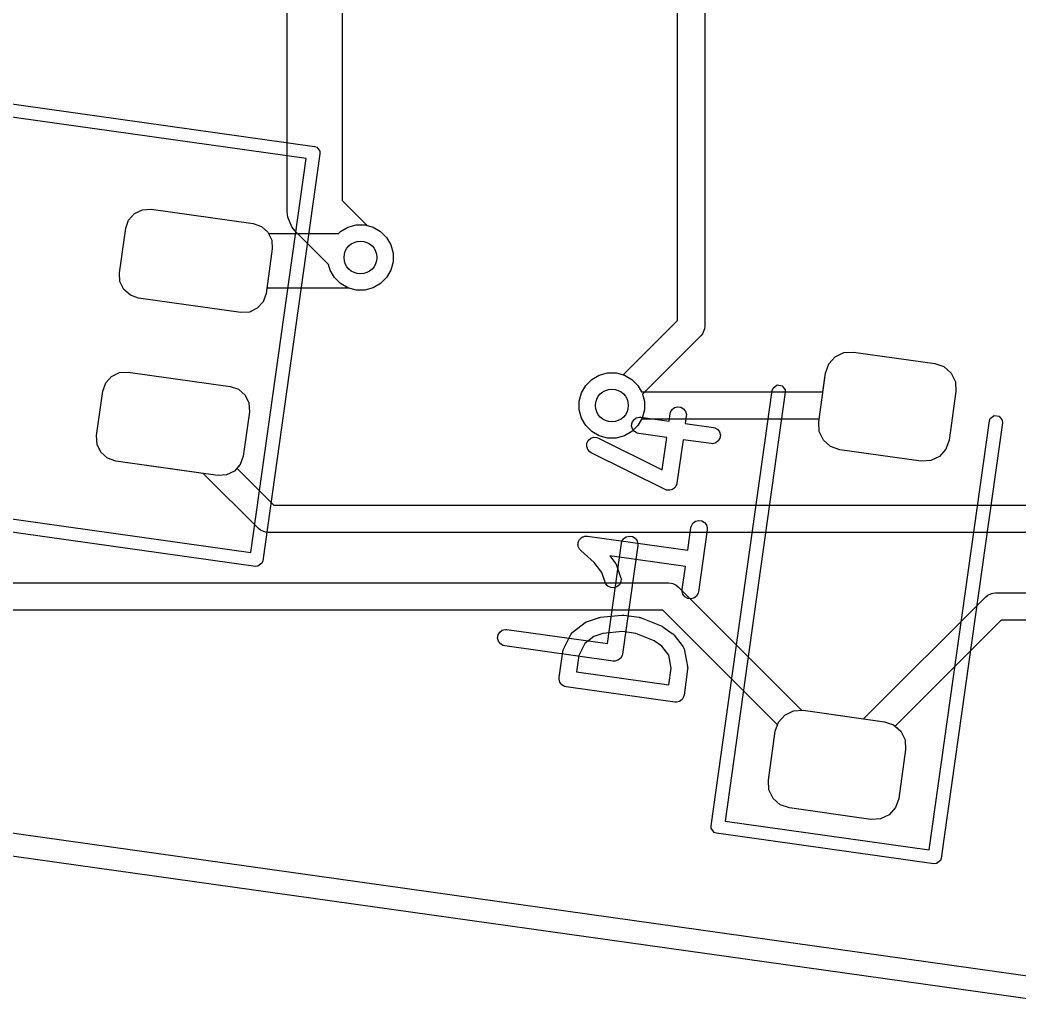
# Model space of a CAD drawing. Header units: millimetres. Extents: x 14 to 286, y -133 to -45.
# Drawn here: x 94.22 to 103.33, y -127.73 to -118.7 of the extents above; entities that cross this region are included whole.
import ezdxf

# ---------------------------------------------------------------- set-up
doc = ezdxf.new("R2010")
doc.units = ezdxf.units.MM
for name, color, linetype, true_color in [('B.Cu', 153, 'CONTINUOUS', 0x4d7fc4), ('F.Cu', 13, 'CONTINUOUS', 0xc83434), ('F.Mask', 201, 'CONTINUOUS', 0xd864ff), ('F.Paste', 253, 'CONTINUOUS', 0xb4a09a), ('F.Silkscreen', 41, 'CONTINUOUS', 0xf2eda1), ('User.Drawings', 9, 'CONTINUOUS', 0xc2c2c2)]:
    doc.layers.add(name, color=color, linetype=linetype, true_color=true_color)

msp = doc.modelspace()

# ---------------------------------------------------------------- linework, layer by layer
at = {"layer": 'B.Cu', "linetype": 'CONTINUOUS'}
for p, q in [((100.2145, -121.441624), (100.2145, -115.089876)), ((100.4645, -115.0381), (100.4645, -121.4934)), ((97.1563, -115.1852), (97.1563, -120.344746)), ((96.6563, -120.4483), (96.6563, -115.288754)), ((97.1563, -120.344746), (97.386228, -120.574675)), ((96.661104, -120.497073), (96.6563, -120.4483)), ((96.698433, -120.587193), (96.661104, -120.497073)), ((96.698437, -120.587197), (96.698433, -120.587193)), ((96.729523, -120.625077), (96.698437, -120.587197)), ((97.032675, -120.928228), (96.729523, -120.625077)), ((97.386228, -120.574675), (97.438705, -120.588736)), ((97.438705, -120.588736), (97.506528, -120.627894)), ((97.506528, -120.627894), (97.561906, -120.683272)), ((97.561906, -120.683272), (97.601064, -120.751095)), ((97.601064, -120.751095), (97.621333, -120.826742)), ((97.621333, -120.826742), (97.621333, -120.905058)), ((97.621333, -120.905058), (97.601064, -120.980705)), ((97.046736, -120.980705), (97.032675, -120.928228)), ((97.085894, -121.048528), (97.046736, -120.980705)), ((97.601064, -120.980705), (97.561906, -121.048528)), ((97.141272, -121.103906), (97.085894, -121.048528)), ((97.209095, -121.143064), (97.141272, -121.103906)), ((97.506528, -121.103906), (97.438705, -121.143064)), ((97.561906, -121.048528), (97.506528, -121.103906)), ((97.284742, -121.163333), (97.209095, -121.143064)), ((97.363058, -121.163333), (97.284742, -121.163333)), ((97.438705, -121.143064), (97.363058, -121.163333)), ((99.720534, -121.935589), (100.2145, -121.441624)), ((100.462098, -121.517786), (100.443434, -121.562846)), ((100.4645, -121.4934), (100.462098, -121.517786)), ((100.427888, -121.581788), (99.89731, -122.112365)), ((100.443428, -121.562851), (100.427888, -121.581788)), ((100.443434, -121.562846), (100.443428, -121.562851)), ((99.502295, -121.938636), (99.577942, -121.918367)), ((99.577942, -121.918367), (99.656258, -121.918367)), ((99.656258, -121.918367), (99.720534, -121.935589)), ((99.379094, -122.033172), (99.434472, -121.977794)), ((99.434472, -121.977794), (99.502295, -121.938636)), ((99.319667, -122.176642), (99.339936, -122.100995)), ((99.339936, -122.100995), (99.379094, -122.033172)), ((99.319667, -122.254958), (99.319667, -122.176642)), ((99.89731, -122.112365), (99.914533, -122.176642)), ((99.914533, -122.176642), (99.914533, -122.254958)), ((99.339936, -122.330605), (99.319667, -122.254958)), ((99.914533, -122.254958), (99.894264, -122.330605)), ((99.379094, -122.398428), (99.339936, -122.330605)), ((99.894264, -122.330605), (99.855106, -122.398428)), ((99.434472, -122.453806), (99.379094, -122.398428)), ((99.502295, -122.492964), (99.434472, -122.453806)), ((99.799728, -122.453806), (99.731905, -122.492964)), ((99.855106, -122.398428), (99.799728, -122.453806)), ((99.577942, -122.513233), (99.502295, -122.492964)), ((99.656258, -122.513233), (99.577942, -122.513233)), ((99.731905, -122.492964), (99.656258, -122.513233))]:
    msp.add_line(p, q, dxfattribs=at)
at = {"layer": 'B.Cu'}
for centre in [(97.3239, -120.8659), (99.6171, -122.2158)]:
    msp.add_circle(centre, 0.15, dxfattribs=at)
at = {"layer": 'F.Cu', "linetype": 'CONTINUOUS'}
for p, q in [((95.209331, -120.524084), (95.262592, -120.464409)), ((95.262592, -120.464409), (95.334637, -120.42966)), ((95.334637, -120.42966), (95.414495, -120.425125)), ((95.414495, -120.425125), (96.345347, -120.555947)), ((95.18296, -120.599599), (95.209331, -120.524084)), ((96.345347, -120.555947), (96.420862, -120.582319)), ((95.125899, -121.005609), (95.18296, -120.599599)), ((96.420862, -120.582319), (96.480537, -120.63558)), ((96.480537, -120.63558), (96.485804, -120.6465)), ((96.485804, -120.6465), (97.122666, -120.6465)), ((97.122666, -120.6465), (97.141272, -120.627894)), ((97.141272, -120.627894), (97.209095, -120.588736)), ((97.209095, -120.588736), (97.284742, -120.568467)), ((97.284742, -120.568467), (97.363058, -120.568467)), ((97.363058, -120.568467), (97.438705, -120.588736)), ((97.438705, -120.588736), (97.506528, -120.627894)), ((97.506528, -120.627894), (97.561906, -120.683272)), ((97.561906, -120.683272), (97.601064, -120.751095)), ((97.601064, -120.751095), (97.621333, -120.826742)), ((97.621333, -120.826742), (97.621333, -120.905058)), ((97.621333, -120.905058), (97.601064, -120.980705)), ((95.130434, -121.085467), (95.125899, -121.005609)), ((97.601064, -120.980705), (97.561906, -121.048528)), ((95.165183, -121.157512), (95.130434, -121.085467)), ((97.506528, -121.103906), (97.438705, -121.143064)), ((97.561906, -121.048528), (97.506528, -121.103906)), ((95.224858, -121.210773), (95.165183, -121.157512)), ((96.46276, -121.193493), (96.436389, -121.269008)), ((96.469364, -121.1465), (96.46276, -121.193493)), ((97.221919, -121.1465), (96.469364, -121.1465)), ((97.284742, -121.163333), (97.221919, -121.1465)), ((97.363058, -121.163333), (97.284742, -121.163333)), ((97.438705, -121.143064), (97.363058, -121.163333)), ((95.300373, -121.237145), (95.224858, -121.210773)), ((96.231225, -121.367967), (95.300373, -121.237145)), ((96.436389, -121.269008), (96.383128, -121.328683)), ((96.311083, -121.363432), (96.231225, -121.367967)), ((96.383128, -121.328683), (96.311083, -121.363432)), ((101.654191, -121.771365), (101.733264, -121.733224)), ((101.733264, -121.733224), (101.820913, -121.728247)), ((101.820913, -121.728247), (102.563614, -121.832627)), ((101.595733, -121.836861), (101.654191, -121.771365)), ((102.563614, -121.832627), (102.646497, -121.861571)), ((95.053833, -121.949811), (95.125878, -121.915062)), ((95.125878, -121.915062), (95.205736, -121.910527)), ((95.205736, -121.910527), (96.136588, -122.041349)), ((99.502295, -121.938636), (99.577942, -121.918367)), ((99.577942, -121.918367), (99.656258, -121.918367)), ((99.656258, -121.918367), (99.731905, -121.938636)), ((101.542749, -122.0908), (101.566789, -121.919744)), ((101.566789, -121.919744), (101.595733, -121.836861)), ((102.646497, -121.861571), (102.711993, -121.920029)), ((102.711993, -121.920029), (102.750134, -121.999102)), ((94.974201, -122.085001), (95.000572, -122.009486)), ((95.000572, -122.009486), (95.053833, -121.949811)), ((99.379094, -122.033172), (99.434472, -121.977794)), ((99.434472, -121.977794), (99.502295, -121.938636)), ((99.731905, -121.938636), (99.799728, -121.977794)), ((99.799728, -121.977794), (99.855106, -122.033172)), ((102.750134, -121.999102), (102.755111, -122.086752)), ((94.91714, -122.491011), (94.974201, -122.085001)), ((96.136588, -122.041349), (96.212103, -122.067721)), ((96.212103, -122.067721), (96.271778, -122.120982)), ((99.319667, -122.176642), (99.339936, -122.100995)), ((99.339936, -122.100995), (99.379094, -122.033172)), ((99.855106, -122.033172), (99.888378, -122.0908)), ((99.888378, -122.0908), (101.542749, -122.0908)), ((102.755111, -122.086752), (102.692483, -122.532372)), ((96.271778, -122.120982), (96.306527, -122.193027)), ((96.306527, -122.193027), (96.311062, -122.272885)), ((99.319667, -122.254958), (99.319667, -122.176642)), ((96.311062, -122.272885), (96.254001, -122.678895)), ((99.339936, -122.330605), (99.319667, -122.254958)), ((99.379094, -122.398428), (99.339936, -122.330605)), ((99.888378, -122.3408), (99.855106, -122.398428)), ((101.507613, -122.3408), (99.888378, -122.3408)), ((101.504161, -122.365364), (101.507613, -122.3408)), ((101.509138, -122.453014), (101.504161, -122.365364)), ((99.434472, -122.453806), (99.379094, -122.398428)), ((99.502295, -122.492964), (99.434472, -122.453806)), ((99.799728, -122.453806), (99.731905, -122.492964)), ((99.855106, -122.398428), (99.799728, -122.453806)), ((101.547279, -122.532087), (101.509138, -122.453014)), ((94.921675, -122.570869), (94.91714, -122.491011)), ((99.577942, -122.513233), (99.502295, -122.492964)), ((99.656258, -122.513233), (99.577942, -122.513233)), ((99.731905, -122.492964), (99.656258, -122.513233)), ((101.612775, -122.590545), (101.547279, -122.532087)), ((102.692483, -122.532372), (102.663539, -122.615255)), ((94.956424, -122.642914), (94.921675, -122.570869)), ((95.016099, -122.696175), (94.956424, -122.642914)), ((101.695658, -122.619489), (101.612775, -122.590545)), ((102.438359, -122.723869), (101.695658, -122.619489)), ((102.663539, -122.615255), (102.605081, -122.680751)), ((95.091614, -122.722547), (95.016099, -122.696175)), ((95.890205, -122.834781), (95.091614, -122.722547)), ((96.254001, -122.678895), (96.22763, -122.75441)), ((102.526008, -122.718892), (102.438359, -122.723869)), ((102.605081, -122.680751), (102.526008, -122.718892)), ((96.392912, -123.337488), (95.890205, -122.834781)), ((96.22763, -122.75441), (96.197332, -122.788356)), ((96.197332, -122.788356), (96.533076, -123.1241)), ((96.533076, -123.1241), (119.8869, -123.1241)), ((96.411848, -123.353028), (96.392912, -123.337488)), ((96.411854, -123.353034), (96.411848, -123.353028)), ((96.443715, -123.366231), (96.411854, -123.353034)), ((96.456913, -123.371698), (96.443715, -123.366231)), ((96.456914, -123.371698), (96.456913, -123.371698)), ((96.4813, -123.3741), (96.456914, -123.371698)), ((119.835124, -123.3741), (96.4813, -123.3741)), ((80.576077, -123.8328), (100.1343, -123.8328)), ((100.1343, -123.8328), (100.158686, -123.835202)), ((100.158686, -123.835202), (100.158687, -123.835202)), ((100.158687, -123.835202), (100.171884, -123.840668)), ((100.171884, -123.840668), (100.203746, -123.853866)), ((100.203746, -123.853866), (100.203751, -123.853871)), ((100.203751, -123.853871), (100.222688, -123.869412)), ((100.222688, -123.869412), (101.350065, -124.996788)), ((103.078435, -123.931571), (103.090913, -123.926402)), ((103.090913, -123.926402), (103.090914, -123.926402)), ((103.090914, -123.926402), (103.1153, -123.924)), ((103.1153, -123.924), (119.5463, -123.924)), ((101.913792, -125.073731), (103.026912, -123.960612)), ((103.026912, -123.960612), (103.045848, -123.945071)), ((103.045848, -123.945071), (103.045854, -123.945066)), ((103.045854, -123.945066), (103.078435, -123.931571)), ((100.082524, -124.0828), (80.5243, -124.0828)), ((101.12818, -125.128457), (100.082524, -124.0828)), ((103.167076, -124.174), (102.200115, -125.14096)), ((119.400167, -124.174), (103.167076, -124.174)), ((101.350065, -124.996788), (101.361641, -124.996131)), ((101.361641, -124.996131), (101.913792, -125.073731)), ((101.044889, -125.633248), (101.107517, -125.187628)), ((101.107517, -125.187628), (101.12818, -125.128457)), ((102.200115, -125.14096), (102.252721, -125.187913)), ((102.252721, -125.187913), (102.290862, -125.266986)), ((102.290862, -125.266986), (102.295839, -125.354636)), ((102.295839, -125.354636), (102.233211, -125.800256)), ((101.049866, -125.720898), (101.044889, -125.633248)), ((101.088007, -125.799971), (101.049866, -125.720898)), ((101.153503, -125.858429), (101.088007, -125.799971)), ((102.233211, -125.800256), (102.204267, -125.883139)), ((101.236386, -125.887373), (101.153503, -125.858429)), ((101.979087, -125.991753), (101.236386, -125.887373)), ((102.204267, -125.883139), (102.145809, -125.948635)), ((102.066736, -125.986776), (101.979087, -125.991753)), ((102.145809, -125.948635), (102.066736, -125.986776))]:
    msp.add_line(p, q, dxfattribs=at)
at = {"layer": 'F.Cu'}
for centre in [(97.3239, -120.8659), (99.6171, -122.2158)]:
    msp.add_circle(centre, 0.15, dxfattribs=at)
at = {"layer": 'F.Mask', "linetype": 'CONTINUOUS'}
for p, q in [((95.209331, -120.524084), (95.262592, -120.464409)), ((95.262592, -120.464409), (95.334637, -120.42966)), ((95.334637, -120.42966), (95.414495, -120.425125)), ((95.414495, -120.425125), (96.345347, -120.555947)), ((95.18296, -120.599599), (95.209331, -120.524084)), ((96.345347, -120.555947), (96.420862, -120.582319)), ((95.125899, -121.005609), (95.18296, -120.599599)), ((96.420862, -120.582319), (96.480537, -120.63558)), ((96.480537, -120.63558), (96.515286, -120.707625)), ((96.515286, -120.707625), (96.519821, -120.787483)), ((96.519821, -120.787483), (96.46276, -121.193493)), ((95.130434, -121.085467), (95.125899, -121.005609)), ((95.165183, -121.157512), (95.130434, -121.085467)), ((95.224858, -121.210773), (95.165183, -121.157512)), ((96.46276, -121.193493), (96.436389, -121.269008)), ((95.300373, -121.237145), (95.224858, -121.210773)), ((96.231225, -121.367967), (95.300373, -121.237145)), ((96.436389, -121.269008), (96.383128, -121.328683)), ((96.311083, -121.363432), (96.231225, -121.367967)), ((96.383128, -121.328683), (96.311083, -121.363432)), ((101.654191, -121.771365), (101.733264, -121.733224)), ((101.733264, -121.733224), (101.820913, -121.728247)), ((101.820913, -121.728247), (102.563614, -121.832627)), ((101.595733, -121.836861), (101.654191, -121.771365)), ((102.563614, -121.832627), (102.646497, -121.861571)), ((95.053833, -121.949811), (95.125878, -121.915062)), ((95.125878, -121.915062), (95.205736, -121.910527)), ((95.205736, -121.910527), (96.136588, -122.041349)), ((101.504161, -122.365364), (101.566789, -121.919744)), ((101.566789, -121.919744), (101.595733, -121.836861)), ((102.646497, -121.861571), (102.711993, -121.920029)), ((102.711993, -121.920029), (102.750134, -121.999102)), ((94.974201, -122.085001), (95.000572, -122.009486)), ((95.000572, -122.009486), (95.053833, -121.949811)), ((102.750134, -121.999102), (102.755111, -122.086752)), ((94.91714, -122.491011), (94.974201, -122.085001)), ((96.136588, -122.041349), (96.212103, -122.067721)), ((96.212103, -122.067721), (96.271778, -122.120982)), ((102.755111, -122.086752), (102.692483, -122.532372)), ((96.271778, -122.120982), (96.306527, -122.193027)), ((96.306527, -122.193027), (96.311062, -122.272885)), ((96.311062, -122.272885), (96.254001, -122.678895)), ((101.509138, -122.453014), (101.504161, -122.365364)), ((101.547279, -122.532087), (101.509138, -122.453014)), ((94.921675, -122.570869), (94.91714, -122.491011)), ((101.612775, -122.590545), (101.547279, -122.532087)), ((102.692483, -122.532372), (102.663539, -122.615255)), ((94.956424, -122.642914), (94.921675, -122.570869)), ((95.016099, -122.696175), (94.956424, -122.642914)), ((101.695658, -122.619489), (101.612775, -122.590545)), ((102.438359, -122.723869), (101.695658, -122.619489)), ((102.663539, -122.615255), (102.605081, -122.680751)), ((95.091614, -122.722547), (95.016099, -122.696175)), ((96.022466, -122.853369), (95.091614, -122.722547)), ((96.254001, -122.678895), (96.22763, -122.75441)), ((102.526008, -122.718892), (102.438359, -122.723869)), ((102.605081, -122.680751), (102.526008, -122.718892)), ((96.174369, -122.814085), (96.102324, -122.848834)), ((96.22763, -122.75441), (96.174369, -122.814085)), ((96.102324, -122.848834), (96.022466, -122.853369)), ((101.194919, -125.039249), (101.273992, -125.001108)), ((101.273992, -125.001108), (101.361641, -124.996131)), ((101.361641, -124.996131), (102.104342, -125.100511)), ((101.107517, -125.187628), (101.136461, -125.104745)), ((101.136461, -125.104745), (101.194919, -125.039249)), ((102.104342, -125.100511), (102.187225, -125.129455)), ((101.044889, -125.633248), (101.107517, -125.187628)), ((102.187225, -125.129455), (102.252721, -125.187913)), ((102.252721, -125.187913), (102.290862, -125.266986)), ((102.290862, -125.266986), (102.295839, -125.354636)), ((102.295839, -125.354636), (102.233211, -125.800256)), ((101.049866, -125.720898), (101.044889, -125.633248)), ((101.088007, -125.799971), (101.049866, -125.720898)), ((101.153503, -125.858429), (101.088007, -125.799971)), ((102.233211, -125.800256), (102.204267, -125.883139)), ((101.236386, -125.887373), (101.153503, -125.858429)), ((101.979087, -125.991753), (101.236386, -125.887373)), ((102.204267, -125.883139), (102.145809, -125.948635)), ((102.066736, -125.986776), (101.979087, -125.991753)), ((102.145809, -125.948635), (102.066736, -125.986776))]:
    msp.add_line(p, q, dxfattribs=at)
at = {"layer": 'F.Paste', "linetype": 'CONTINUOUS'}
for p, q in [((95.209331, -120.524084), (95.262592, -120.464409)), ((95.262592, -120.464409), (95.334637, -120.42966)), ((95.334637, -120.42966), (95.414495, -120.425125)), ((95.414495, -120.425125), (96.345347, -120.555947)), ((95.18296, -120.599599), (95.209331, -120.524084)), ((96.345347, -120.555947), (96.420862, -120.582319)), ((95.125899, -121.005609), (95.18296, -120.599599)), ((96.420862, -120.582319), (96.480537, -120.63558)), ((96.480537, -120.63558), (96.515286, -120.707625)), ((96.515286, -120.707625), (96.519821, -120.787483)), ((96.519821, -120.787483), (96.46276, -121.193493)), ((95.130434, -121.085467), (95.125899, -121.005609)), ((95.165183, -121.157512), (95.130434, -121.085467)), ((95.224858, -121.210773), (95.165183, -121.157512)), ((96.46276, -121.193493), (96.436389, -121.269008)), ((95.300373, -121.237145), (95.224858, -121.210773)), ((96.231225, -121.367967), (95.300373, -121.237145)), ((96.436389, -121.269008), (96.383128, -121.328683)), ((96.311083, -121.363432), (96.231225, -121.367967)), ((96.383128, -121.328683), (96.311083, -121.363432)), ((101.654191, -121.771365), (101.733264, -121.733224)), ((101.733264, -121.733224), (101.820913, -121.728247)), ((101.820913, -121.728247), (102.563614, -121.832627)), ((101.595733, -121.836861), (101.654191, -121.771365)), ((102.563614, -121.832627), (102.646497, -121.861571)), ((95.053833, -121.949811), (95.125878, -121.915062)), ((95.125878, -121.915062), (95.205736, -121.910527)), ((95.205736, -121.910527), (96.136588, -122.041349)), ((101.504161, -122.365364), (101.566789, -121.919744)), ((101.566789, -121.919744), (101.595733, -121.836861)), ((102.646497, -121.861571), (102.711993, -121.920029)), ((102.711993, -121.920029), (102.750134, -121.999102)), ((94.974201, -122.085001), (95.000572, -122.009486)), ((95.000572, -122.009486), (95.053833, -121.949811)), ((102.750134, -121.999102), (102.755111, -122.086752)), ((94.91714, -122.491011), (94.974201, -122.085001)), ((96.136588, -122.041349), (96.212103, -122.067721)), ((96.212103, -122.067721), (96.271778, -122.120982)), ((102.755111, -122.086752), (102.692483, -122.532372)), ((96.271778, -122.120982), (96.306527, -122.193027)), ((96.306527, -122.193027), (96.311062, -122.272885)), ((96.311062, -122.272885), (96.254001, -122.678895)), ((101.509138, -122.453014), (101.504161, -122.365364)), ((101.547279, -122.532087), (101.509138, -122.453014)), ((94.921675, -122.570869), (94.91714, -122.491011)), ((101.612775, -122.590545), (101.547279, -122.532087)), ((102.692483, -122.532372), (102.663539, -122.615255)), ((94.956424, -122.642914), (94.921675, -122.570869)), ((95.016099, -122.696175), (94.956424, -122.642914)), ((101.695658, -122.619489), (101.612775, -122.590545)), ((102.438359, -122.723869), (101.695658, -122.619489)), ((102.663539, -122.615255), (102.605081, -122.680751)), ((95.091614, -122.722547), (95.016099, -122.696175)), ((96.022466, -122.853369), (95.091614, -122.722547)), ((96.254001, -122.678895), (96.22763, -122.75441)), ((102.526008, -122.718892), (102.438359, -122.723869)), ((102.605081, -122.680751), (102.526008, -122.718892)), ((96.174369, -122.814085), (96.102324, -122.848834)), ((96.22763, -122.75441), (96.174369, -122.814085)), ((96.102324, -122.848834), (96.022466, -122.853369)), ((101.194919, -125.039249), (101.273992, -125.001108)), ((101.273992, -125.001108), (101.361641, -124.996131)), ((101.361641, -124.996131), (102.104342, -125.100511)), ((101.107517, -125.187628), (101.136461, -125.104745)), ((101.136461, -125.104745), (101.194919, -125.039249)), ((102.104342, -125.100511), (102.187225, -125.129455)), ((101.044889, -125.633248), (101.107517, -125.187628)), ((102.187225, -125.129455), (102.252721, -125.187913)), ((102.252721, -125.187913), (102.290862, -125.266986)), ((102.290862, -125.266986), (102.295839, -125.354636)), ((102.295839, -125.354636), (102.233211, -125.800256)), ((101.049866, -125.720898), (101.044889, -125.633248)), ((101.088007, -125.799971), (101.049866, -125.720898)), ((101.153503, -125.858429), (101.088007, -125.799971)), ((102.233211, -125.800256), (102.204267, -125.883139)), ((101.236386, -125.887373), (101.153503, -125.858429)), ((101.979087, -125.991753), (101.236386, -125.887373)), ((102.204267, -125.883139), (102.145809, -125.948635)), ((102.066736, -125.986776), (101.979087, -125.991753)), ((102.145809, -125.948635), (102.066736, -125.986776))]:
    msp.add_line(p, q, dxfattribs=at)
at = {"layer": 'F.Silkscreen', "linetype": 'CONTINUOUS'}
for p, q in [((89.674821, -118.83585), (96.903778, -119.851813)), ((96.827661, -119.962294), (89.717536, -118.963032)), ((96.954844, -119.919579), (96.432945, -123.633084)), ((96.903778, -119.851813), (96.92588, -119.859531)), ((96.92588, -119.859531), (96.953517, -119.896206)), ((96.953517, -119.896206), (96.954844, -119.919579)), ((96.322463, -123.556967), (96.827661, -119.962294)), ((100.521867, -126.049512), (101.079953, -122.078535)), ((101.198785, -122.095236), (100.649049, -126.006796)), ((101.079953, -122.078535), (101.087671, -122.056433)), ((101.087671, -122.056433), (101.124346, -122.028796)), ((101.124346, -122.028796), (101.169821, -122.035187)), ((101.169821, -122.035187), (101.197458, -122.071863)), ((101.197458, -122.071863), (101.198785, -122.095236)), ((100.147747, -122.291344), (100.15121, -122.277054)), ((100.15121, -122.277054), (100.166063, -122.25184)), ((100.166063, -122.25184), (100.189433, -122.234229)), ((100.189433, -122.234229), (100.217765, -122.226902)), ((100.217765, -122.226902), (100.246744, -122.230975)), ((100.246744, -122.230975), (100.271958, -122.245827)), ((100.271958, -122.245827), (100.289569, -122.269198)), ((100.289569, -122.269198), (100.296896, -122.297529)), ((99.797166, -122.401109), (99.801239, -122.37213)), ((99.801239, -122.37213), (99.816092, -122.346916)), ((99.816092, -122.346916), (99.839462, -122.329305)), ((99.839462, -122.329305), (99.867794, -122.321977)), ((99.867794, -122.321977), (99.882484, -122.322587)), ((99.882484, -122.322587), (100.138303, -122.35854)), ((100.138303, -122.35854), (100.147747, -122.291344)), ((100.296287, -122.312219), (100.286843, -122.379415)), ((100.286843, -122.379415), (100.542663, -122.415369)), ((100.296896, -122.297529), (100.296287, -122.312219)), ((102.510754, -126.268439), (103.060488, -122.356881)), ((103.17932, -122.373581), (102.621236, -126.344556)), ((103.060488, -122.356881), (103.068206, -122.334779)), ((103.068206, -122.334779), (103.104881, -122.307142)), ((103.104881, -122.307142), (103.150356, -122.313533)), ((103.150356, -122.313533), (103.177993, -122.350208)), ((103.177993, -122.350208), (103.17932, -122.373581)), ((99.804494, -122.429441), (99.797166, -122.401109)), ((99.822105, -122.452811), (99.804494, -122.429441)), ((99.847319, -122.467664), (99.822105, -122.452811)), ((99.861608, -122.471127), (99.847319, -122.467664)), ((100.117427, -122.50708), (99.861608, -122.471127)), ((100.542663, -122.415369), (100.556952, -122.418832)), ((100.556952, -122.418832), (100.582166, -122.433685)), ((100.582166, -122.433685), (100.599777, -122.457055)), ((100.599777, -122.457055), (100.607105, -122.485387)), ((99.387276, -122.589167), (99.389283, -122.559972)), ((99.389283, -122.559972), (99.402311, -122.533768)), ((99.402311, -122.533768), (99.424375, -122.514544)), ((99.424375, -122.514544), (99.452115, -122.505228)), ((99.452115, -122.505228), (99.48131, -122.507235)), ((99.48131, -122.507235), (99.495054, -122.512459)), ((99.495054, -122.512459), (100.076074, -122.801322)), ((100.076074, -122.801322), (100.117427, -122.50708)), ((100.265967, -122.527955), (100.210133, -122.925243)), ((100.521787, -122.563909), (100.265967, -122.527955)), ((100.536477, -122.564519), (100.521787, -122.563909)), ((100.564809, -122.557191), (100.536477, -122.564519)), ((100.588179, -122.53958), (100.564809, -122.557191)), ((100.603032, -122.514366), (100.588179, -122.53958)), ((100.607105, -122.485387), (100.603032, -122.514366)), ((89.895477, -122.653713), (96.322463, -123.556967)), ((99.396592, -122.616907), (99.387276, -122.589167)), ((99.415816, -122.638971), (99.396592, -122.616907)), ((99.428276, -122.646775), (99.415816, -122.638971)), ((100.102475, -122.981963), (99.428276, -122.646775)), ((96.365178, -123.68415), (89.854166, -122.769087)), ((100.210133, -122.925243), (100.208381, -122.932471)), ((100.109428, -122.984606), (100.102475, -122.981963)), ((100.111136, -122.985612), (100.109428, -122.984606)), ((100.112625, -122.985821), (100.111136, -122.985612)), ((100.116218, -122.987187), (100.112625, -122.985821)), ((100.12821, -122.988011), (100.116218, -122.987187)), ((100.140115, -122.989685), (100.12821, -122.988011)), ((100.142724, -122.98901), (100.140115, -122.989685)), ((100.145413, -122.989195), (100.142724, -122.98901)), ((100.156812, -122.985366), (100.145413, -122.989195)), ((100.168447, -122.982357), (100.156812, -122.985366)), ((100.170597, -122.980736), (100.168447, -122.982357)), ((100.173153, -122.979878), (100.170597, -122.980736)), ((100.18222, -122.971977), (100.173153, -122.979878)), ((100.191817, -122.964746), (100.18222, -122.971977)), ((100.193184, -122.962425), (100.191817, -122.964746)), ((100.195217, -122.960654), (100.193184, -122.962425)), ((100.20057, -122.949887), (100.195217, -122.960654)), ((100.20667, -122.939532), (100.20057, -122.949887)), ((100.207575, -122.935797), (100.20667, -122.939532)), ((100.208245, -122.93445), (100.207575, -122.935797)), ((100.208381, -122.932471), (100.208245, -122.93445)), ((100.342127, -123.313714), (100.35698, -123.2885)), ((100.35698, -123.2885), (100.38035, -123.270889)), ((100.38035, -123.270889), (100.408682, -123.263562)), ((100.408682, -123.263562), (100.437661, -123.267634)), ((100.437661, -123.267634), (100.462875, -123.282487)), ((100.462875, -123.282487), (100.480486, -123.305858)), ((100.309338, -123.536666), (100.338664, -123.328003)), ((100.338664, -123.328003), (100.342127, -123.313714)), ((100.487204, -123.348879), (100.407676, -123.914746)), ((100.480486, -123.305858), (100.487813, -123.334189)), ((100.487813, -123.334189), (100.487204, -123.348879)), ((99.308621, -123.471841), (99.311061, -123.464829)), ((99.309045, -123.479173), (99.308621, -123.471841)), ((99.311061, -123.464829), (99.312095, -123.457474)), ((99.312095, -123.457474), (99.315824, -123.451142)), ((99.315824, -123.451142), (99.31824, -123.444203)), ((99.31824, -123.444203), (99.32318, -123.438656)), ((99.32318, -123.438656), (99.326948, -123.43226)), ((99.326948, -123.43226), (99.332813, -123.427839)), ((99.332813, -123.427839), (99.337703, -123.42235)), ((99.337703, -123.42235), (99.344389, -123.419116)), ((99.344389, -123.419116), (99.350318, -123.414649)), ((99.350318, -123.414649), (99.357433, -123.412808)), ((99.357433, -123.412808), (99.364048, -123.40961)), ((99.364048, -123.40961), (99.371457, -123.409181)), ((99.371457, -123.409181), (99.37865, -123.407321)), ((99.37865, -123.407321), (99.393183, -123.407924)), ((99.393183, -123.407924), (99.393262, -123.40792)), ((99.393262, -123.40792), (99.393287, -123.407928)), ((99.393287, -123.407928), (99.39334, -123.407931)), ((99.39334, -123.407931), (100.309338, -123.536666)), ((99.308022, -123.486453), (99.309045, -123.479173)), ((99.309882, -123.493645), (99.308022, -123.486453)), ((99.310311, -123.501055), (99.309882, -123.493645)), ((99.313509, -123.507669), (99.310311, -123.501055)), ((99.31535, -123.514785), (99.313509, -123.507669)), ((99.319817, -123.520713), (99.31535, -123.514785)), ((99.323051, -123.5274), (99.319817, -123.520713)), ((99.332916, -123.538095), (99.323051, -123.5274)), ((99.332961, -123.538155), (99.332916, -123.538095)), ((99.332982, -123.538167), (99.332961, -123.538155)), ((99.333019, -123.538207), (99.332982, -123.538167)), ((99.455684, -123.64746), (99.333019, -123.538207)), ((96.425227, -123.655186), (96.388552, -123.682823)), ((96.432945, -123.633084), (96.425227, -123.655186)), ((99.524949, -123.739377), (99.455684, -123.64746)), ((100.288462, -123.685206), (99.598923, -123.588297)), ((99.598923, -123.588297), (99.652068, -123.658824)), ((96.388551, -123.682823), (96.365178, -123.68415)), ((96.388552, -123.682823), (96.388551, -123.682822)), ((96.388551, -123.682822), (96.388551, -123.682823)), ((99.554975, -123.828778), (99.524949, -123.739377)), ((99.652068, -123.658824), (99.65594, -123.665174)), ((99.65594, -123.665174), (99.657244, -123.66667)), ((99.657244, -123.66667), (99.658336, -123.669103)), ((99.658336, -123.669103), (99.659723, -123.671376)), ((99.659723, -123.671376), (99.660218, -123.673293)), ((99.660218, -123.673293), (99.663268, -123.680082)), ((99.663268, -123.680082), (99.697169, -123.781021)), ((100.259136, -123.89387), (100.288462, -123.685206)), ((99.560999, -123.842189), (99.554975, -123.828778)), ((99.698453, -123.824545), (99.685426, -123.850748)), ((99.697169, -123.781021), (99.700462, -123.79535)), ((99.700462, -123.79535), (99.698453, -123.824545)), ((99.580223, -123.864253), (99.560999, -123.842189)), ((99.606426, -123.87728), (99.580223, -123.864253)), ((99.635621, -123.879289), (99.606426, -123.87728)), ((99.663362, -123.869972), (99.635621, -123.879289)), ((99.685426, -123.850748), (99.663362, -123.869972)), ((100.258526, -123.90856), (100.259136, -123.89387)), ((100.265854, -123.936892), (100.258526, -123.90856)), ((100.404213, -123.929035), (100.38936, -123.954249)), ((100.407676, -123.914746), (100.404213, -123.929035)), ((100.283465, -123.960262), (100.265854, -123.936892)), ((100.308679, -123.975115), (100.283465, -123.960262)), ((100.337658, -123.979188), (100.308679, -123.975115)), ((100.36599, -123.97186), (100.337658, -123.979188)), ((100.38936, -123.954249), (100.36599, -123.97186)), ((99.26563, -124.277732), (99.373196, -124.196676)), ((99.373196, -124.196676), (99.379546, -124.192803)), ((99.379546, -124.192803), (99.381042, -124.1915)), ((99.381042, -124.1915), (99.383475, -124.190407)), ((99.383475, -124.190407), (99.385748, -124.189021)), ((99.385748, -124.189021), (99.387665, -124.188525)), ((99.387665, -124.188525), (99.394454, -124.185476)), ((99.394454, -124.185476), (99.495393, -124.151575)), ((99.495393, -124.151575), (99.496506, -124.151319)), ((99.496506, -124.151319), (99.496985, -124.151059)), ((99.496985, -124.151059), (99.503379, -124.149739)), ((99.503379, -124.149739), (99.509722, -124.148282)), ((99.509722, -124.148282), (99.510263, -124.148319)), ((99.510263, -124.148319), (99.511384, -124.148088)), ((99.511384, -124.148088), (99.706634, -124.127442)), ((99.706634, -124.127442), (99.709197, -124.127423)), ((99.709197, -124.127423), (99.710267, -124.127147)), ((99.710267, -124.127147), (99.71579, -124.127375)), ((99.71579, -124.127375), (99.721336, -124.127336)), ((99.721336, -124.127336), (99.722398, -124.127649)), ((99.722398, -124.127649), (99.724958, -124.127756)), ((99.724958, -124.127756), (99.866424, -124.147637)), ((99.866424, -124.147637), (99.868916, -124.14824)), ((99.868916, -124.14824), (99.870023, -124.148232)), ((99.870023, -124.148232), (99.875336, -124.149797)), ((99.875336, -124.149797), (99.880713, -124.1511)), ((99.880713, -124.1511), (99.881665, -124.15166)), ((99.881665, -124.15166), (99.884127, -124.152386)), ((99.884127, -124.152386), (100.066121, -124.226051)), ((99.243608, -124.304241), (99.251412, -124.291781)), ((99.251412, -124.291781), (99.253443, -124.290011)), ((99.253443, -124.290011), (99.254811, -124.287689)), ((99.254811, -124.287689), (99.26563, -124.277732)), ((99.713225, -124.27758), (99.535345, -124.29639)), ((99.836404, -124.294891), (99.713225, -124.27758)), ((100.002211, -124.362004), (99.836404, -124.294891)), ((100.066121, -124.226051), (100.067135, -124.226582)), ((100.067135, -124.226582), (100.067666, -124.226696)), ((100.067666, -124.226696), (100.073385, -124.229858)), ((100.073385, -124.229858), (100.079144, -124.232877)), ((100.079144, -124.232877), (100.079529, -124.233255)), ((100.079529, -124.233255), (100.080533, -124.233811)), ((100.080533, -124.233811), (100.168216, -124.294221)), ((100.168216, -124.294221), (100.173898, -124.29902)), ((99.176571, -124.43908), (99.243608, -124.304241)), ((99.370041, -124.386873), (99.316305, -124.49496)), ((99.453749, -124.323794), (99.370041, -124.386873)), ((99.535345, -124.29639), (99.453749, -124.323794)), ((100.073092, -124.410838), (100.002211, -124.362004)), ((100.173898, -124.29902), (100.175607, -124.300027)), ((100.175607, -124.300027), (100.177412, -124.301988)), ((100.177412, -124.301988), (100.179448, -124.303708)), ((100.179448, -124.303708), (100.180525, -124.305371)), ((100.180525, -124.305371), (100.185564, -124.310846)), ((100.185564, -124.310846), (100.26662, -124.418412)), ((99.136322, -124.697809), (99.169459, -124.462031)), ((99.169459, -124.462031), (99.171211, -124.454801)), ((99.171211, -124.454801), (99.171347, -124.452824)), ((99.171347, -124.452824), (99.172294, -124.450331)), ((99.172294, -124.450331), (99.172922, -124.447742)), ((99.172922, -124.447742), (99.173927, -124.446035)), ((99.173927, -124.446035), (99.176571, -124.43908)), ((100.136169, -124.494544), (100.073092, -124.410838)), ((100.26662, -124.418412), (100.274275, -124.430964)), ((100.274275, -124.430964), (100.274949, -124.433572)), ((100.274949, -124.433572), (100.276415, -124.435835)), ((100.276415, -124.435835), (100.280483, -124.449964)), ((100.280483, -124.449964), (100.307757, -124.598058)), ((99.316305, -124.49496), (99.2953, -124.644414)), ((100.158033, -124.613255), (100.136169, -124.494544)), ((99.2953, -124.644414), (100.137028, -124.762712)), ((100.137028, -124.762712), (100.158033, -124.613255)), ((100.308267, -124.62208), (100.27513, -124.857858)), ((100.307757, -124.598058), (100.308381, -124.605477)), ((100.308575, -124.61465), (100.308267, -124.62208)), ((100.308381, -124.605477), (100.308876, -124.60739)), ((100.30899, -124.612709), (100.308575, -124.61465)), ((100.308876, -124.60739), (100.308765, -124.610046)), ((100.308765, -124.610046), (100.30899, -124.612709)), ((99.135712, -124.712499), (99.136322, -124.697809)), ((99.14304, -124.740831), (99.135712, -124.712499)), ((99.160651, -124.764201), (99.14304, -124.740831)), ((99.185865, -124.779054), (99.160651, -124.764201)), ((99.200154, -124.782517), (99.185865, -124.779054)), ((100.190422, -124.92169), (99.200154, -124.782517)), ((100.205112, -124.9223), (100.190422, -124.92169)), ((100.233444, -124.914972), (100.205112, -124.9223)), ((100.256814, -124.897361), (100.233444, -124.914972)), ((100.271667, -124.872147), (100.256814, -124.897361)), ((100.27513, -124.857858), (100.271667, -124.872147)), ((100.649049, -126.006796), (102.510754, -126.268439)), ((100.523194, -126.072885), (100.521867, -126.049512)), ((100.550831, -126.10956), (100.523194, -126.072885)), ((100.572933, -126.117278), (100.550831, -126.10956)), ((102.55347, -126.395622), (100.572933, -126.117278)), ((102.613518, -126.366658), (102.576843, -126.394295)), ((102.621236, -126.344556), (102.613518, -126.366658)), ((102.576843, -126.394295), (102.55347, -126.395622))]:
    msp.add_line(p, q, dxfattribs=at)
at = {"layer": 'User.Drawings', "linetype": 'CONTINUOUS'}
for p, q in [((99.576332, -124.38808), (99.705068, -123.472082)), ((99.705068, -123.472082), (99.708531, -123.457793)), ((99.708531, -123.457793), (99.723384, -123.432579)), ((99.723384, -123.432579), (99.746754, -123.414968)), ((99.746754, -123.414968), (99.775086, -123.40764)), ((99.775086, -123.40764), (99.804065, -123.411713)), ((99.804065, -123.411713), (99.829279, -123.426566)), ((99.829279, -123.426566), (99.84689, -123.449936)), ((99.84689, -123.449936), (99.854218, -123.478268)), ((99.853608, -123.492958), (99.714435, -124.483226)), ((99.854218, -123.478268), (99.853608, -123.492958)), ((80.685514, -124.223696), (104.041431, -127.506156)), ((98.57909, -124.308888), (98.593943, -124.283674)), ((98.593943, -124.283674), (98.617313, -124.266063)), ((98.617313, -124.266063), (98.645645, -124.258735)), ((98.645645, -124.258735), (98.660335, -124.259345)), ((98.660335, -124.259345), (99.576332, -124.38808)), ((98.575017, -124.337867), (98.57909, -124.308888)), ((98.582345, -124.366199), (98.575017, -124.337867)), ((98.599956, -124.389569), (98.582345, -124.366199)), ((104.136817, -127.730303), (80.556059, -124.416244)), ((98.62517, -124.404422), (98.599956, -124.389569)), ((98.639459, -124.407885), (98.62517, -124.404422)), ((99.629727, -124.547058), (98.639459, -124.407885)), ((99.644417, -124.547668), (99.629727, -124.547058)), ((99.672749, -124.54034), (99.644417, -124.547668)), ((99.696119, -124.522729), (99.672749, -124.54034)), ((99.710972, -124.497515), (99.696119, -124.522729)), ((99.714435, -124.483226), (99.710972, -124.497515))]:
    msp.add_line(p, q, dxfattribs=at)

doc.saveas('drawing.dxf')
